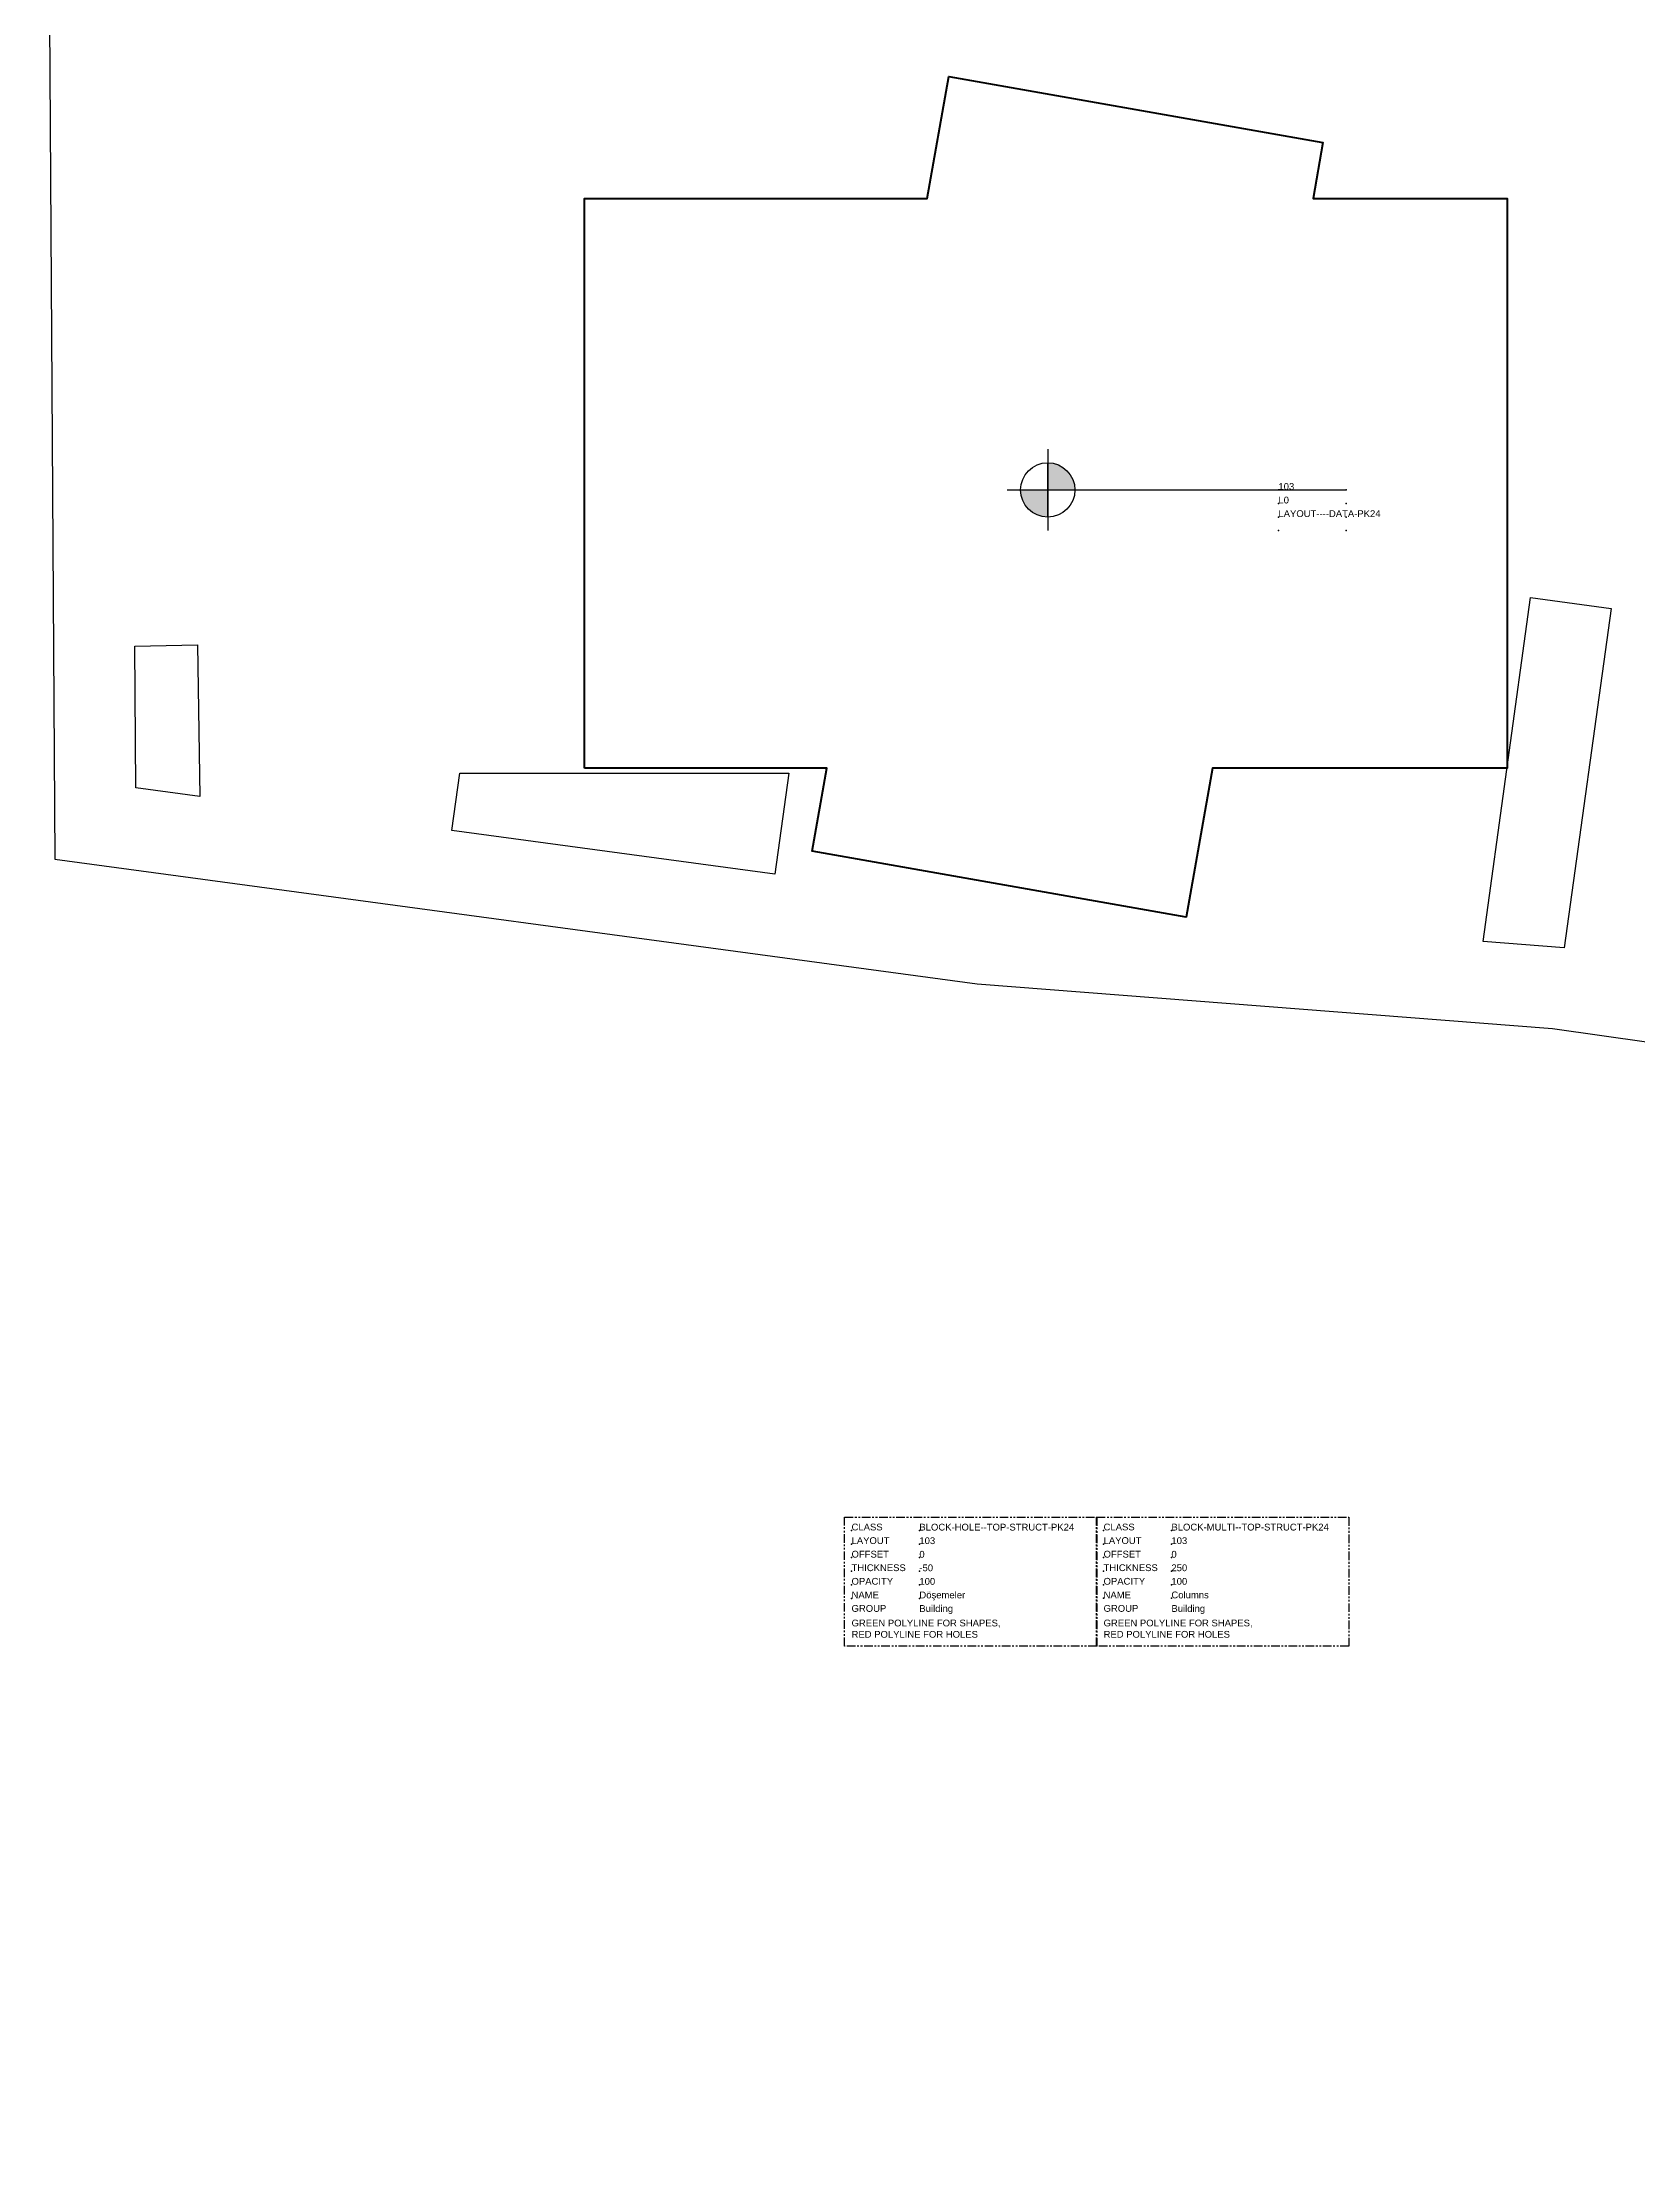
# Model space of a CAD drawing. Header units: millimetres. Extents: x 1822 to 16527, y -301 to 9797.
# Drawn here: x 9717 to 10894, y -301 to 1250 of the extents above; entities that cross this region are included whole.
import ezdxf

# ---------------------------------------------------------------- set-up
doc = ezdxf.new("R2010")
doc.units = ezdxf.units.MM
doc.linetypes.add('PHANTOM', pattern=[12.7, 6.35, -1.27, 1.27, -1.27, 1.27, -1.27])
for name, color, linetype in [('PK24E', 7, 'Continuous'), ('PK24E-DATA', 7, 'Continuous'), ('PKE24E-HIDDEN', 7, 'Continuous'), ('S-Col', 4, 'Continuous')]:
    doc.layers.add(name, color=color, linetype=linetype)
doc.layers.add('PK24E-HELPER', color=253, linetype='PHANTOM', true_color=0xa1a1a1)
doc.styles.get("Standard").update_dxf_attribs({"font": 'arial.ttf'})

# ---------------------------------------------------------------- blocks, each defined once
blk = doc.blocks.new('*U75')
for p in [(0, 0), (50, 0), (0, -10), (0, -10), (50, -10), (50, -10), (0, -20), (0, -20), (0, -30), (0, -30), (50, -20), (50, -20), (50, -30), (50, -30), (0, -40), (0, -40), (50, -40), (50, -40), (0, -50), (50, -50)]:
    blk.add_point(p)
blk = doc.blocks.new('BLOCK-HOLE--TOP-STRUCT-PK24')
at = {"color": 0, "linetype": 'PHANTOM'}
blk.add_lwpolyline([(0, 0), (185.8, 0), (185.8, -95), (0, -95)], close=True, dxfattribs=at)
at = {"layer": 'PK24E-HELPER'}
blk.add_point((5.1, -9.8), dxfattribs=at)
at = {"layer": 'PK24E-DATA'}
blk.add_blockref('*U75', (5.1, -9.8), dxfattribs=at)
at = {"layer": 'PK24E-DATA', "char_height": 5, "attachment_point": 7}
for s, width, insert in [('CLASS', 42.855, (5.1, -9.8)), ('LAYOUT', 42.855, (5.1, -19.8)), ('OFFSET', 42.855, (5.1, -29.8)), ('THICKNESS', 42.855, (5.1, -39.8)), ('OPACITY', 50.684, (5.1, -49.8)), ('NAME', 50.684, (5.1, -59.8)), ('GROUP', 50.684, (5.1, -69.8)), ('GREEN POLYLINE FOR SHAPES, \\PRED POLYLINE FOR HOLES', 118.66, (5.1, -88.9))]:
    blk.add_mtext_dynamic_manual_height_columns(s, width=width, gutter_width=17.5, heights=[0], dxfattribs=dict(at, insert=insert))
at = {"layer": 'PK24E-DATA'}
for tag, p in [('COMP_TYPE', (55.1, -9.8)), ('LAYOUT_ID', (55.1, -19.8)), ('OFFSET', (55.1, -29.8)), ('THICKNESS', (55.1, -39.8)), ('OPACITY', (55.1, -49.8)), ('NAME', (55.1, -59.8)), ('GROUP', (55.1, -69.8))]:
    blk.add_attdef(tag, p, '', height=5, dxfattribs=at)
blk = doc.blocks.new('GirisDoseme')
at = {"color": 3, "elevation": 0.4}
blk.add_lwpolyline([(469.6, 1209), (-748.4, 1200), (-738.9, -267.3), (-59.2, -359.2), (365, -392.2), (3174.3, -790.9), (3612.9, -838.8), (4047.6, -909.2), (4919.7, -1025.1), (6061.2, -1216.1), (6024.3, 1319.3), (4428.6, 1296.7), (3988.8, 1284.3), (469.6, 1209)], close=True, dxfattribs=at)
at = {"color": 1, "linetype": 'Continuous', "lineweight": 40, "ltscale": 1.4, "elevation": 0.4}
blk.add_lwpolyline([(-348.5, -200.2), (-348.5, 219.8), (-95.9, 219.8), (-80, 309.7), (195.7, 261.1), (188.5, 219.8), (331.5, 219.8), (331.5, -200.2), (114.4, -200.2), (95, -310.1), (-180.7, -261.5), (-169.9, -200.2)], close=True, dxfattribs=at)
blk.add_blockref('BLOCK-HOLE--TOP-STRUCT-PK24', (-156.8, -752.6, 1.2)).add_auto_attribs({'THICKNESS': '-50', 'COMP_TYPE': 'BLOCK-HOLE--TOP-STRUCT-PK24', 'LAYOUT_ID': '103', 'OFFSET': '0', 'OPACITY': '100', 'NAME': 'Döşemeler', 'GROUP': 'Building'})
blk = doc.blocks.new('*U73')
for p in [(0, 0), (50, 0), (0, -10), (0, -10), (50, -10), (50, -10), (0, -20), (0, -20), (0, -30), (50, -20), (50, -20), (50, -30)]:
    blk.add_point(p)
blk = doc.blocks.new('LAYOUT----DATA-PK24')
at = {"layer": 'PK24E'}
h = blk.add_hatch(color=4, dxfattribs=at)
h.dxf.hatch_style = 1
h.paths.add_polyline_path([(-20, 0, 0.414214), (0, -20), (0, 0)])
h.paths.add_polyline_path([(0, 0), (20, 0, 0.414214), (0, 20)])
at = {"layer": 'PK24E', "color": 4}
for p, q in [((0, 30), (0, -30)), ((0, -20), (0, 20)), ((-30, 0), (220, 0))]:
    blk.add_line(p, q, dxfattribs=at)
blk.add_circle((0, 0), 20, dxfattribs=at)
at = {"layer": 'PKE24E-HIDDEN'}
blk.add_blockref('*U73', (170, 0), dxfattribs=at)
at = {"layer": 'PK24E-DATA'}
for tag, p in [('LAYOUT_ID', (170, 0)), ('COMP_TYPE', (170, -20)), ('LEVEL', (170, -10))]:
    blk.add_attdef(tag, p, '', height=5, dxfattribs=at)
blk = doc.blocks.new('BLOCK-MULTI--TOP-STRUCT-PK24')
at = {"color": 0, "linetype": 'PHANTOM'}
blk.add_lwpolyline([(0, 0), (185.8, 0), (185.8, -95), (0, -95)], close=True, dxfattribs=at)
at = {"layer": 'PK24E-HELPER'}
blk.add_point((5.1, -9.8), dxfattribs=at)
at = {"layer": 'PK24E-DATA'}
blk.add_blockref('*U75', (5.1, -9.8), dxfattribs=at)
at = {"layer": 'PK24E-DATA', "char_height": 5, "attachment_point": 7}
for s, width, insert in [('CLASS', 42.855, (5.1, -9.8)), ('LAYOUT', 42.855, (5.1, -19.8)), ('OFFSET', 42.855, (5.1, -29.8)), ('THICKNESS', 42.855, (5.1, -39.8)), ('OPACITY', 50.684, (5.1, -49.8)), ('NAME', 50.684, (5.1, -59.8)), ('GROUP', 50.684, (5.1, -69.8)), ('GREEN POLYLINE FOR SHAPES, \\PRED POLYLINE FOR HOLES', 118.66, (5.1, -88.9))]:
    blk.add_mtext_dynamic_manual_height_columns(s, width=width, gutter_width=17.5, heights=[0], dxfattribs=dict(at, insert=insert))
at = {"layer": 'PK24E-DATA'}
for tag, p in [('COMP_TYPE', (55.1, -9.8)), ('LAYOUT_ID', (55.1, -19.8)), ('OFFSET', (55.1, -29.8)), ('THICKNESS', (55.1, -39.8)), ('OPACITY', (55.1, -49.8)), ('NAME', (55.1, -59.8)), ('GROUP', (55.1, -69.8))]:
    blk.add_attdef(tag, p, '', height=5, dxfattribs=at)
blk = doc.blocks.new('colon2')
at = {"layer": 'S-Col', "color": 3}
for points in [[(-5556.9, -1341.1), (-5591.5, -1591.3), (-5651.4, -1586.5), (-5616.3, -1332.9)], [(-6599.1, -1367.9), (-6597.2, -1479.7), (-6644.4, -1473.3), (-6645.1, -1368.7)], [(-6163.2, -1462.4), (-6173.5, -1536.8), (-6411.4, -1504.8), (-6405.6, -1462.4)]]:
    blk.add_lwpolyline(points, close=True, dxfattribs=at)
at = {"color": 8}
blk.add_blockref('BLOCK-MULTI--TOP-STRUCT-PK24', (-5936.2, -2011, 0.8), dxfattribs=at).add_auto_attribs({'THICKNESS': '250', 'COMP_TYPE': 'BLOCK-MULTI--TOP-STRUCT-PK24', 'LAYOUT_ID': '103', 'OFFSET': '0', 'OPACITY': '100', 'NAME': 'Columns', 'GROUP': 'Building'})

msp = doc.modelspace()

# ---------------------------------------------------------------- block references
for name, p in [('GirisDoseme', (10465.664, 914.685, -1.185)), ('colon2', (16430.839, 2173.107, -0.815))]:
    msp.add_blockref(name, p)
msp.add_blockref('LAYOUT----DATA-PK24', (10458.615, 919.556, -0.815)).add_auto_attribs({'COMP_TYPE': 'LAYOUT----DATA-PK24', 'LAYOUT_ID': '103', 'LEVEL': 'L0'})

doc.saveas('drawing.dxf')
